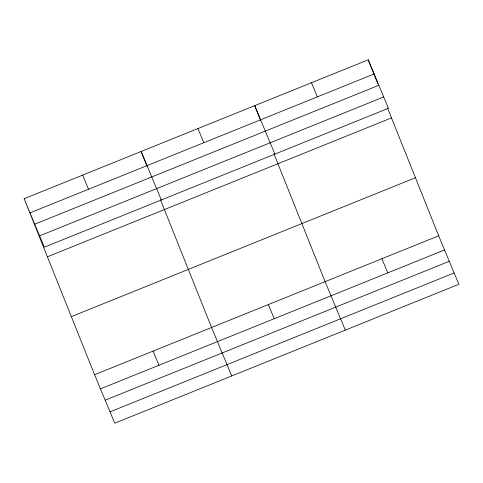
<?xml version="1.0" encoding="UTF-8"?>
<svg xmlns="http://www.w3.org/2000/svg" width="483" height="483" viewBox="0 0 483 483"><rect width="100%" height="100%" fill="white"/><g stroke="black" fill="none" stroke-linecap="round" stroke-linejoin="round"><path stroke-width="0.72" d="M24.15 198.718L368.251 59.814L388.429 108.283L44.327 247.181L24.15 198.718L94.571 374.717L114.749 423.186L458.85 284.282L438.673 235.819L387.571 108.101M30.037 212.852L374.138 73.953M34.752 224.184L378.853 85.28M39.612 235.855L383.713 96.956M47.388 256.799L391.496 117.894M71.333 316.637L415.434 177.738M94.571 374.717L438.673 235.819M100.458 388.857L444.559 249.959M105.173 400.184L449.275 261.285M110.033 411.854L454.135 272.955M311.475 82.732L317.361 96.872M381.896 258.737L387.783 272.877M274.875 154.119L254.698 105.65L260.579 120.345M345.297 330.118L325.119 281.655L274.018 153.938M197.921 128.569L203.808 142.708M268.343 304.574L274.229 318.714M161.322 199.956L141.145 151.487L147.025 166.182M231.743 375.961L211.566 327.492L160.465 199.775M82.647 175.106L88.534 189.239M153.069 351.105L158.955 365.245M368.251 59.814L377.772 83.607"/></g></svg>
